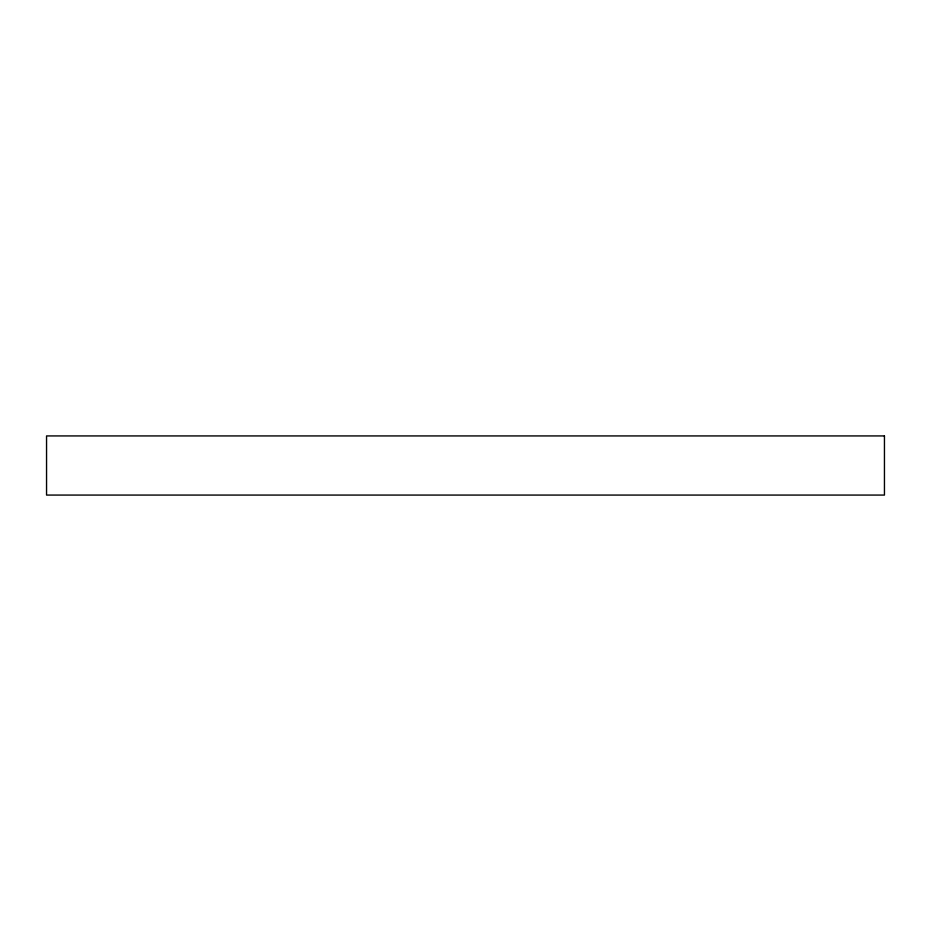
<?xml version="1.0" encoding="UTF-8"?>
<svg xmlns="http://www.w3.org/2000/svg" width="931" height="931" viewBox="0 0 931 931"><rect width="100%" height="100%" fill="white"/><g stroke="black" fill="none" stroke-linecap="round" stroke-linejoin="round"><path stroke-width="1.4" d="M884.45 435.929L46.55 435.929L46.55 495.071L884.45 495.071L884.45 435.929"/></g></svg>
